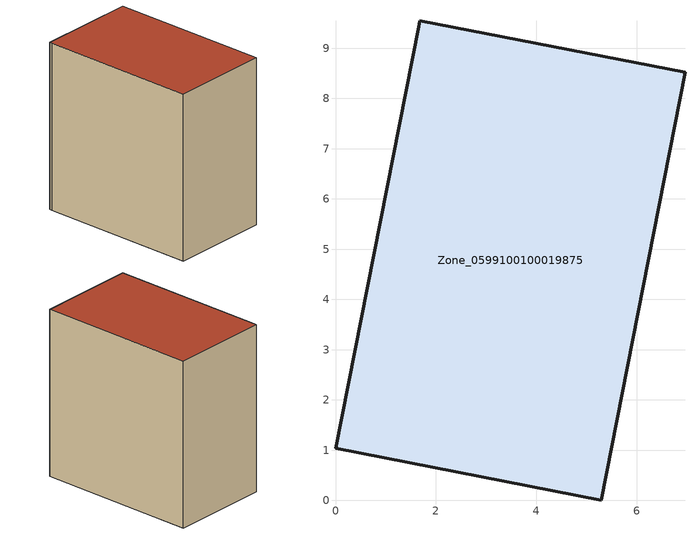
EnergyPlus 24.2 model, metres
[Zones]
Zone_0599100100019875
 floor ground (C_G): 1.67,9.55 6.96,8.52 5.29,0 0,1.03 1.66,9.43 z0
 wall outside (C_F): 5.29,0 6.96,8.52 1.67,9.55 1.66,9.43 0,1.03 5.29,0 z0:9.08
 roof outside (C_R): 6.96,8.52 1.67,9.55 1.66,9.43 0,1.03 5.29,0 z9.08
[BUILDING]
Pand.0599100100019875: North Axis=0; Terrain=City; Loads Convergence Tolerance Value=0.04; Temperature Convergence Tolerance Value=0.4; Solar Distribution=FullExterior; Maximum Number of Warmup Days=25; Minimum Number of Warmup Days=1
[Site:Location]
Rotterdam.The.Hague.AP_ZH_NLD Design_Conditions: Latitude=51.96; Longitude=4.45; Time Zone=1; Elevation=-4.5
[SITE:GROUNDTEMPERATURE:BUILDINGSURFACE]
18, 18, 18, 18, 18, 18, 18, 18, 18, 18, 18, 18
[MATERIAL] Thermal Absorptance=0.9; Solar Absorptance=0.7; Visible Absorptance=0.7
Name | Roughness | Thickness | Conductivity | Density | Specific Heat
G.TI.2015-2018 | MediumSmooth | 0.15 | 0.0428571 | 540 | 1210
F.TI.2015-2018 | Rough | 0.3 | 0.0666667 | 1920 | 840
R.TI.2015-2018 | MediumRough | 0.2 | 0.0333333 | 1500 | 1000
[CONSTRUCTION]
C_G: G.TI.2015-2018
C_F: F.TI.2015-2018
C_R: R.TI.2015-2018
[ZONE]
Zone_0599100100019875: Type=1; Multiplier=1; Ceiling Height=Autocalculate; Volume=Autocalculate; Floor Area=autocalculate; Part of Total Floor Area=Yes
[ZONEINFILTRATION:DESIGNFLOWRATE]
Infil_Zone_0599100100019875: Zone or ZoneList or Space or SpaceList=Zone_0599100100019875; Schedule=AlwaysOn; Design Flow Rate Calculation Method=Flow/Area; Flow Rate per Floor Area=0.0015; Constant Term Coefficient=1; Temperature Term Coefficient=0; Velocity Term Coefficient=0; Velocity Squared Term Coefficient=0
[HVACTEMPLATE:ZONE:IDEALLOADSAIRSYSTEM]
Zone_0599100100019875: Maximum Heating Supply Air Temperature=50; Minimum Cooling Supply Air Temperature=13; Maximum Heating Supply Air Humidity Ratio=0.0156; Minimum Cooling Supply Air Humidity Ratio=0.0077; Heating Limit=NoLimit; Cooling Limit=NoLimit; Dehumidification Control Type=ConstantSensibleHeatRatio; Cooling Sensible Heat Ratio=0.7; Dehumidification Setpoint=60; Humidification Control Type=None; Humidification Setpoint=30; Outdoor Air Method=None; Outdoor Air Flow Rate per Person=0.00944; Outdoor Air Flow Rate per Zone Floor Area=0; Outdoor Air Flow Rate per Zone=0; Demand Controlled Ventilation Type=None; Outdoor Air Economizer Type=NoEconomizer; Heat Recovery Type=None; Sensible Heat Recovery Effectiveness=0.7; Latent Heat Recovery Effectiveness=0.65
[ZONECONTROL:THERMOSTAT]
ThermostatControl_Zone_0599100100019875: Zone or ZoneList=Zone_0599100100019875; Control Type Schedule=DualSetpointControlType; Control 1=Thermostat_Zone_0599100100019875; Temperature Difference Between Cutout And Setpoint=0
[THERMOSTATSETPOINT:DUALSETPOINT]
Thermostat_Zone_0599100100019875: Heating Setpoint Temperature Schedule=HeatingSetpoint_Zone_0599100100019875; Cooling Setpoint Temperature Schedule=CoolingSetpoint_Zone_0599100100019875
[SCHEDULE:COMPACT]
HeatingSetpoint_Zone_0599100100019875: Through: 12/31, For: AllDays, Until: 24:00, 21
CoolingSetpoint_Zone_0599100100019875: Through: 12/31, For: AllDays, Until: 24:00, 24
DualSetpointControlType: Through: 12/31, For: AllDays, Until: 24:00, 4
AlwaysOn: Through: 12/31, For: AllDays, Until: 24:00, 1
